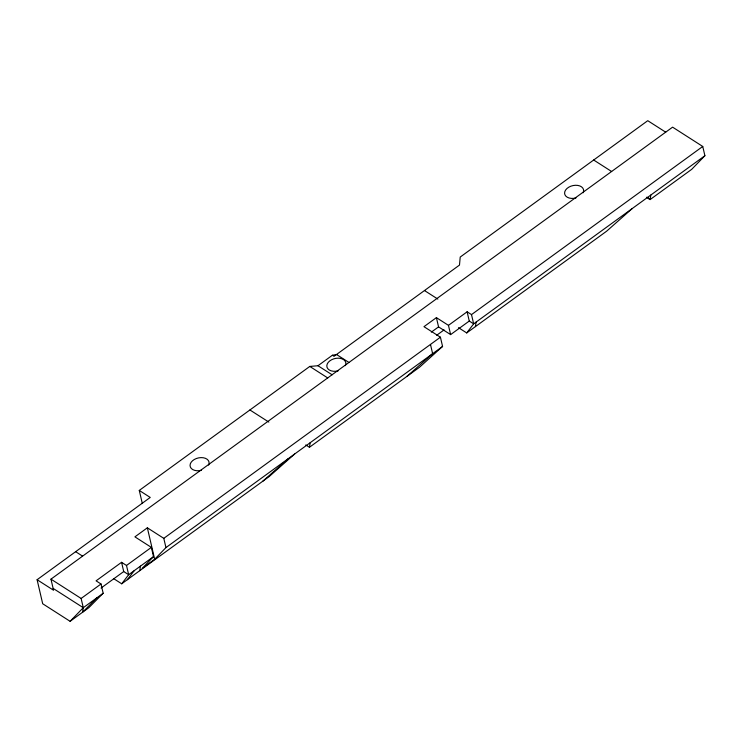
<?xml version="1.0" encoding="UTF-8"?>
<svg xmlns="http://www.w3.org/2000/svg" width="742" height="742" viewBox="0 0 742 742"><rect width="100%" height="100%" fill="white"/><g stroke="black" fill="none" stroke-linecap="round" stroke-linejoin="round"><path stroke-width="1.11" d="M646.43 197.251L650.085 199.598L691.739 169.306L704.9 155.709L702.748 146.462L672.595 127.151L50.966 579.15L81.128 598.46L83.28 607.707L82.547 612.271L96.952 597.764M139.728 570.691L140.47 566.127M305.778 444.95L309.433 447.287L310.165 442.733M475.409 326.61L476.141 322.047M650.817 195.035L650.085 199.598L647.571 197.298M113.48 578.528L121.707 583.796L128.654 574.716L153.52 556.63L151.368 547.383L134.914 536.856L147.352 527.812L163.796 538.349L165.948 547.596L154.67 559.255L142.232 568.289L153.52 556.63M127.299 579.725L134.246 570.644M458.482 327.667L466.709 332.935L473.656 323.855L704.9 155.709M348.907 362.439L336.516 354.5L332.379 355.26L317.975 365.732L309.785 366.437L139.273 490.425L150.236 497.446L37.1 579.715L42.693 603.756L70.11 621.314L83.28 607.707L103.166 593.248L101.014 584L96.08 580.838L121.567 562.306L126.502 565.469L128.654 574.716L123.719 571.553L121.567 562.306M448.465 325.358L467.117 311.798L469.269 321.045L450.617 334.605L448.465 325.358L436.407 317.632L423.97 326.675L440.423 337.202L442.575 346.449L419.462 367.29L309.433 447.287M103.166 593.248L88.762 607.754L70.11 621.314M262.816 481.196L288.415 458.547M294.63 454.03L269.031 476.67L121.707 583.796M407.033 376.324L432.632 353.684L430.481 344.436M632.165 208.595L606.576 231.235L466.709 332.935M431.325 332.138L438.559 326.879L436.407 317.632M436.695 335.263L444.068 329.902M81.128 598.46L101.014 584M126.502 565.469L151.368 547.383M163.796 538.349L440.423 337.202M469.269 321.045L473.656 323.855L471.504 314.608L702.748 146.462M101.033 588.054L123.719 571.553M165.948 547.596L442.575 346.449M338.231 370.842L335.746 371.278A9.674 6.372 -13.1 0 1 326.999 367.234L326.832 365.565A9.674 6.372 -13.1 0 1 338.176 358.163A9.674 6.372 -13.1 0 1 345.373 365.648M665.722 132.187L647.757 120.686L460.216 257.057L459.483 265.089L334.021 356.308L332.379 355.26M593.674 160.012L611.64 171.513M467.117 311.798L471.504 314.608M424.48 290.539L437.836 299.082M438.559 326.879L450.617 334.605M317.975 365.732L332.119 374.793M309.785 366.437L327.741 377.947M249.915 409.974L268.827 422.077M75.638 551.686L82.418 556.027M53.118 588.397L83.28 607.707M37.1 579.715L53.554 590.252L50.966 579.15M139.273 490.425L142.325 503.54M147.352 527.812L154.67 559.255M575.996 197.956A9.674 6.372 -13.1 0 1 564.588 193.245A9.674 6.372 -13.1 0 1 575.532 185.277A9.674 6.372 -13.1 0 1 583.147 192.753M201.472 470.289A9.674 6.372 -13.1 0 1 190.054 465.577A9.674 6.372 -13.1 0 1 201.008 457.61A9.674 6.372 -13.1 0 1 208.623 465.086"/></g></svg>
